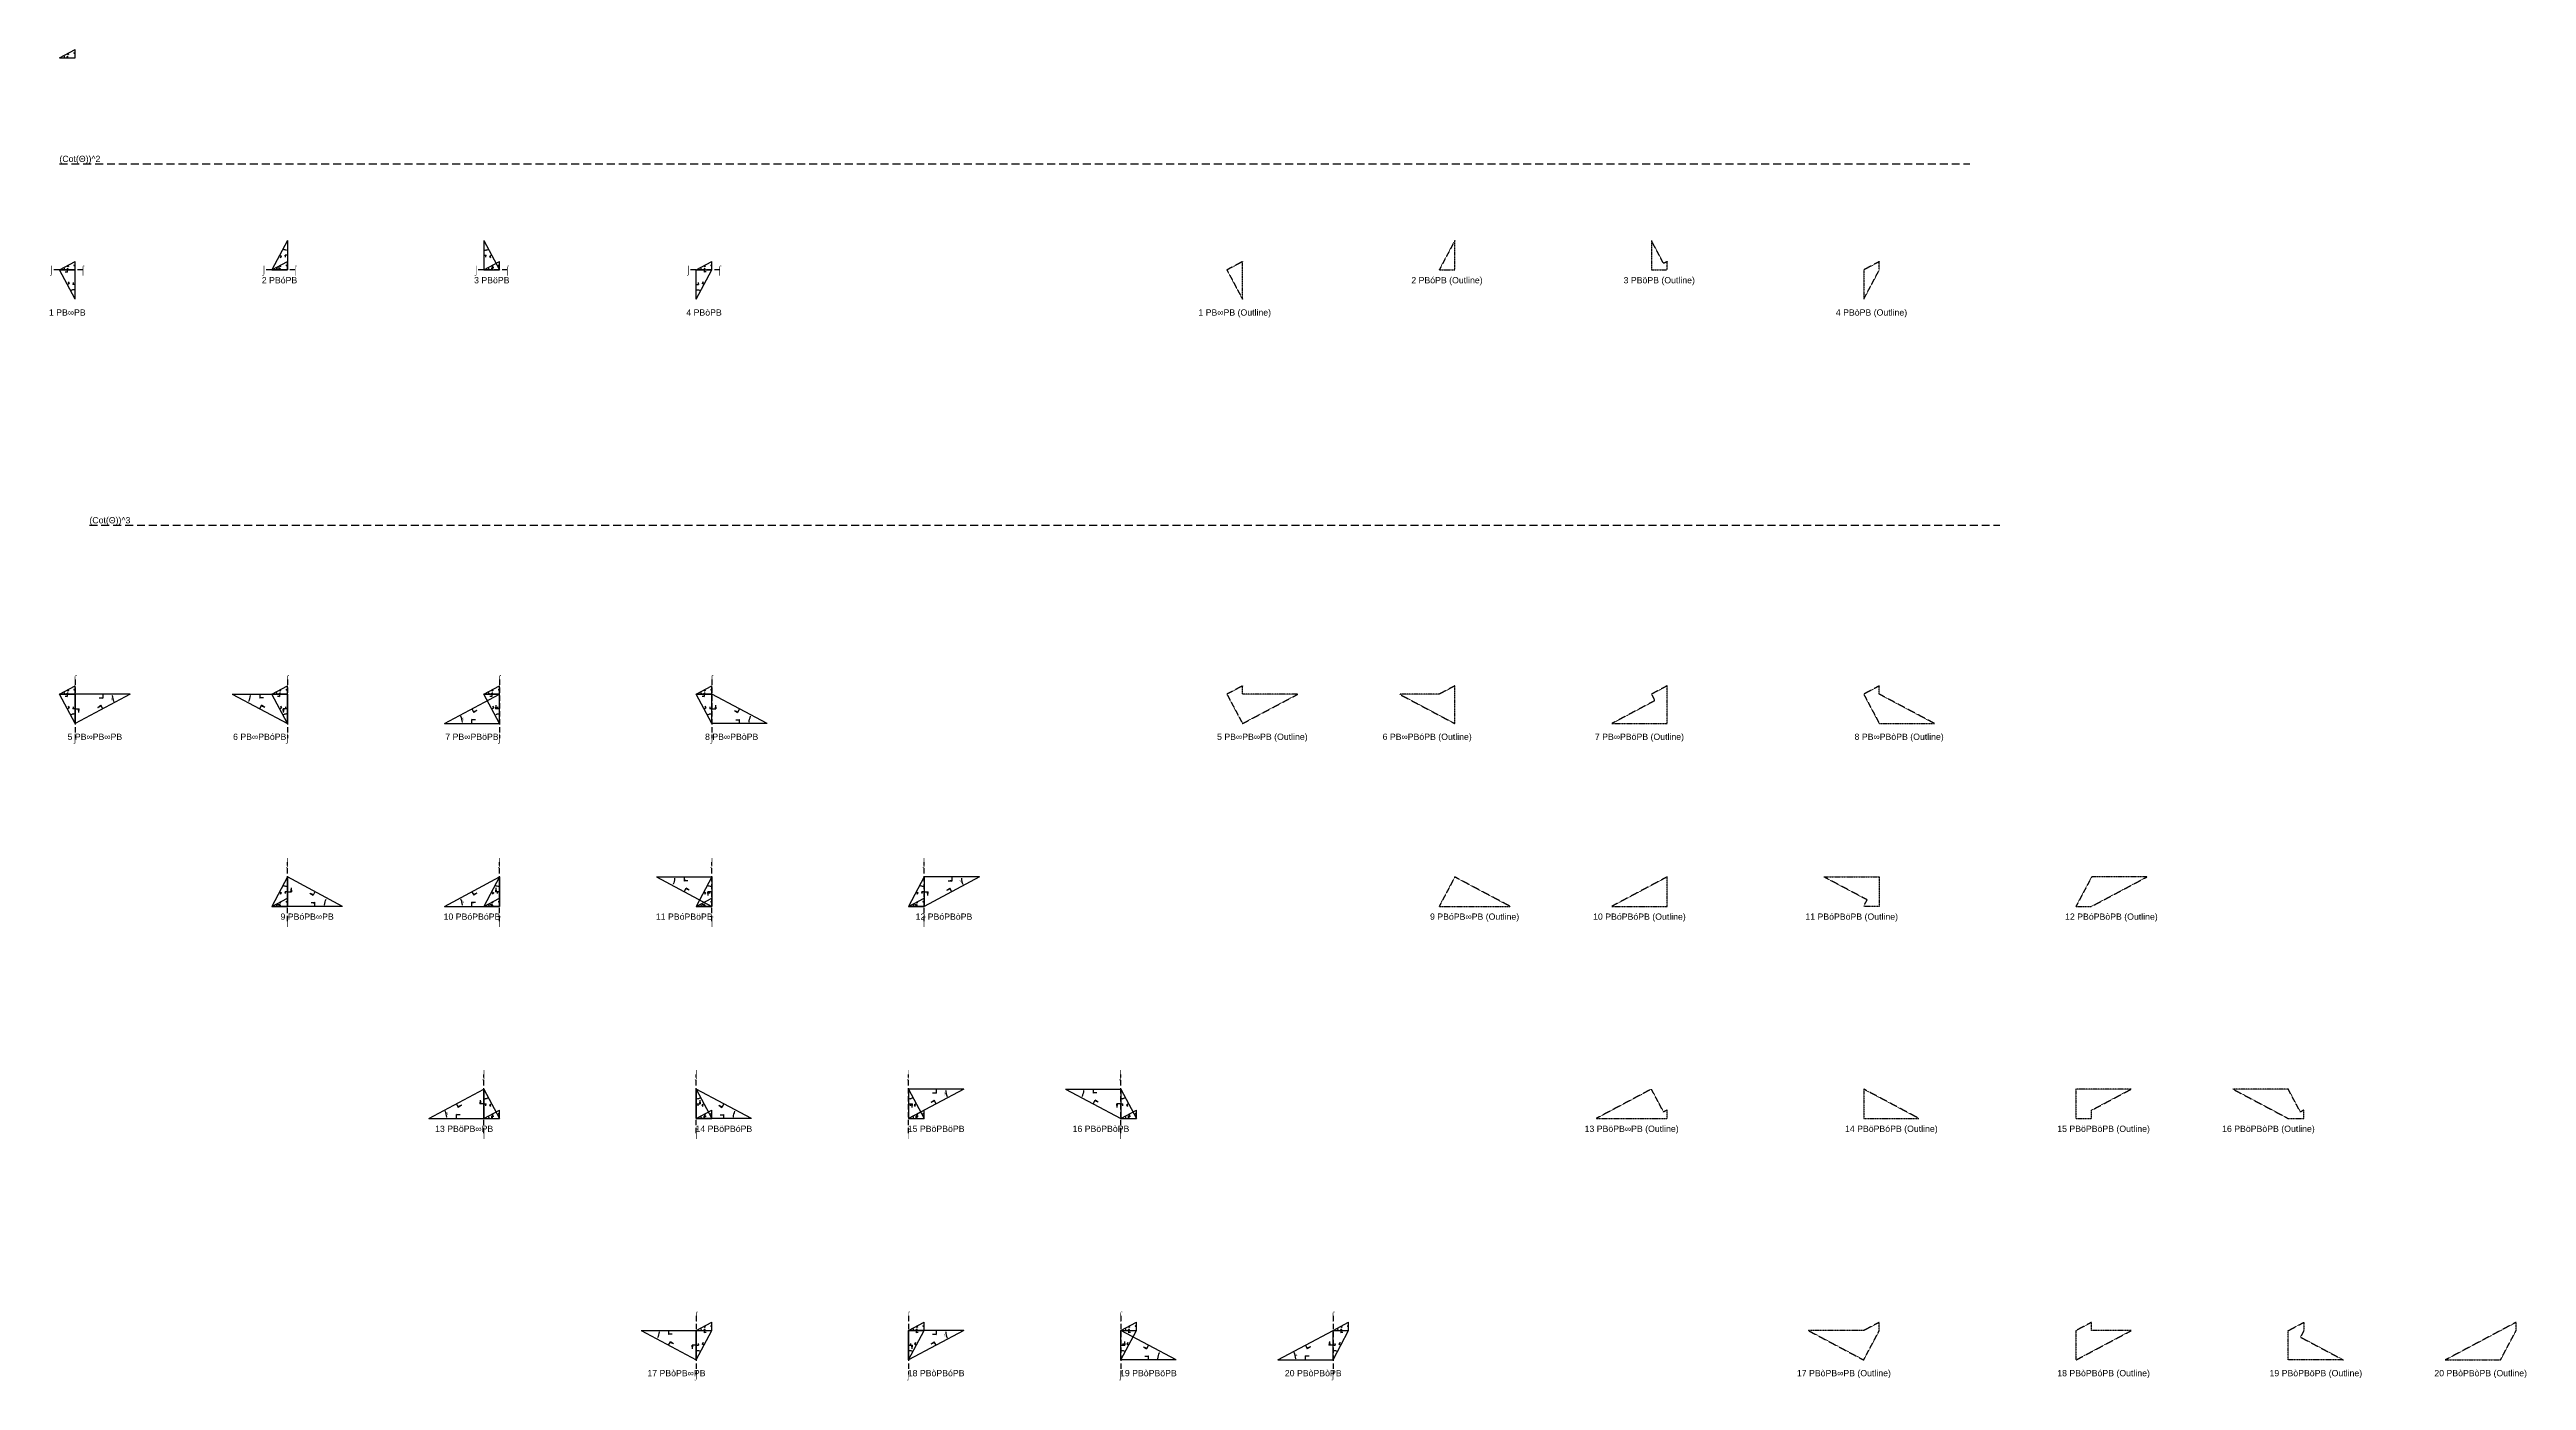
# Model space of a CAD drawing. Header units: millimetres. Extents: x 119083 to 3119777, y -5668141 to 24518.
# Drawn here: x 121384 to 2500269, y -1254564 to 24518 of the extents above; entities that cross this region are included whole.
import ezdxf
from ezdxf.enums import TextEntityAlignment as Align

# ---------------------------------------------------------------- set-up
doc = ezdxf.new("R2010")
doc.units = ezdxf.units.MM
doc.header["$PDMODE"] = 35
doc.linetypes.add('DASHED', pattern=[19.05, 12.7, -6.35])
for name, color, linetype in [('BASE', 170, 'Continuous'), ('HYPOTENUSE', 20, 'Continuous'), ('PERPENDICULAR', 90, 'Continuous')]:
    doc.layers.add(name, color=color, linetype=linetype)
doc.styles.add('Arial', font='arial_0.ttf')
doc.dimstyles.new('ISO-25', dxfattribs={"dimtxt": 250, "dimasz": 100, "dimexe": 1.25, "dimexo": 0.625, "dimgap": 100, "dimtad": 1, "dimdec": 0, "dimtxsty": 'Arial', "dimcen": 2.5, "dimadec": 0, "dimazin": 0, "dimtfac": 1, "dimtdec": 0, "dimtmove": 0, "dimatfit": 3, "dimfxl": 1, "dimarcsym": 0})

# ---------------------------------------------------------------- blocks, each defined once
blk = doc.blocks.new('*D9')
at = {"color": 0, "lineweight": -2, "ltscale": 100, "transparency": 16777216}
blk.add_arc((0, 0), 4906, 4.088446, 23.911554, dxfattribs=at)
at = {"color": 0, "ltscale": 100, "transparency": 16777216}
for points in [[(4432, 1963), (4537, 2014), (4332, 2303)], [(4952, 352), (4835, 348), (4906, 0)]]:
    blk.add_solid(points, dxfattribs=at)
at = {"layer": 'Defpoints', "color": 0, "ltscale": 100, "transparency": 16777216}
for p in [(15000, 7976), (0, 0), (0, 0), (4841, 796), (15000, 0)]:
    blk.add_point(p, dxfattribs=at)
at = {"color": 0, "ltscale": 100, "transparency": 16777216, "insert": (5055, 1260), "char_height": 400, "attachment_point": 5, "rotation": 284, "style": 'Arial'}
blk.add_mtext('28°', dxfattribs=at)
blk = doc.blocks.new('SanjoyNathGeometrifyingTrigonometryFundamentalLockedSet')
at = {"color": 242, "linetype": 'DASHED', "ltscale": 100, "true_color": 0xcd2027}
for p, q in [((7500, 3987.8), (8016.4, 3016.6)), ((8852.4, 3574.3), (7922.5, 3193.2)), ((8852.4, 3574.3), (8016.4, 3016.6))]:
    blk.add_line(p, q, dxfattribs=at)
at = {"color": 159, "linetype": 'DASHED', "ltscale": 100, "true_color": 0x22346e}
for p, q in [((7500, 0), (7500, 1100)), ((8500, 1000), (7500, 1100)), ((8500, 1000), (7500, 900))]:
    blk.add_line(p, q, dxfattribs=at)
at = {"color": 114, "linetype": 'DASHED', "ltscale": 100, "true_color": 0x139b48}
for p, q in [((14000, 4987.8), (13900, 3987.8)), ((15000, 3987.8), (13900, 3987.8)), ((14000, 4987.8), (14100, 3987.8))]:
    blk.add_line(p, q, dxfattribs=at)
at = {"layer": 'BASE'}
blk.add_line((0, 0), (15000, 0), dxfattribs=at)
at = {"layer": 'HYPOTENUSE'}
blk.add_line((0, 0), (15000, 7975.6), dxfattribs=at)
at = {"layer": 'PERPENDICULAR'}
blk.add_line((15000, 0), (15000, 7975.6), dxfattribs=at)
at = {"color": 4, "ltscale": 100}
dim = blk.add_angular_dim_2l(base=(4841, 795.6), line1=((0, 0), (15000, 0)), line2=((0, 0), (15000, 7975.6)), dimstyle='ISO-25', override={"dimtxt": 400, "dimasz": 350, "dimgap": 100}, dxfattribs=at)
dim.commit()
dim.dimension.update_dxf_attribs({"geometry": '*D9', "text_midpoint": (5055.4, 1260.5)})

msp = doc.modelspace()

# ---------------------------------------------------------------- linework, layer by layer
at = {"linetype": 'DASHED', "ltscale": 600}
for p, q in [((130908, -85389), (1965671, -85389)), ((159688, -432659), (1994451, -432659))]:
    msp.add_line(p, q, dxfattribs=at)
at = {"linetype": 'DASHED', "ltscale": 400}
for p, q in [((153408, -187320), (123408, -187320)), ((357270, -187320), (327270, -187320)), ((561133, -187320), (531133, -187320)), ((764996, -187320), (734996, -187320)), ((145908, -580940), (145908, -637362)), ((349770, -580940), (349770, -637362)), ((553633, -580940), (553633, -637362)), ((757496, -580940), (757496, -637362)), ((349770, -813014), (349770, -756592)), ((553633, -813014), (553633, -756592)), ((757496, -813014), (757496, -756592)), ((961358, -813014), (961358, -756592)), ((538633, -1016876), (538633, -960455)), ((742496, -1016876), (742496, -960455)), ((946358, -1016876), (946358, -960455)), ((1150221, -1016876), (1150221, -960455)), ((742496, -1192528), (742496, -1248950)), ((946358, -1192528), (946358, -1248950)), ((1150221, -1192528), (1150221, -1248950)), ((1354083, -1192528), (1354083, -1248950))]:
    msp.add_line(p, q, dxfattribs=at)
at = {"linetype": 'DASHED'}
for points in [[(1471015, -159110), (1456015, -187320), (1471015, -187320)], [(1674877, -187320), (1674877, -179345), (1671571, -181103), (1659877, -159110), (1659877, -187320)], [(1267152, -179345), (1252152, -187320), (1267152, -215531)], [(1878740, -179345), (1863740, -187320), (1863740, -215531), (1878740, -187320)], [(1267152, -587070), (1252152, -595046), (1267152, -623257), (1320209, -595046), (1267152, -595046)], [(1417958, -595046), (1471015, -623257), (1471015, -587070), (1456015, -595046)], [(1674877, -623257), (1674877, -587070), (1659877, -595046), (1663183, -601263), (1621820, -623257)], [(1878740, -587070), (1863740, -595046), (1878740, -623257), (1931797, -623257), (1878740, -595046)], [(1471015, -770697), (1456015, -798908), (1524072, -798908)], [(1621820, -798908), (1674877, -798908), (1674877, -770697)], [(1825683, -770697), (1878740, -770697), (1878740, -798908), (1863740, -798908), (1867046, -792690)], [(2082603, -770697), (2067603, -798908), (2082603, -798908), (2135659, -770697)], [(1674877, -1002771), (1674877, -994795), (1671571, -996553), (1659877, -974560), (1606820, -1002771)], [(1863740, -1002771), (1916797, -1002771), (1863740, -974560)], [(2067603, -1002771), (2082603, -1002771), (2082603, -994795), (2120659, -974560), (2067603, -974560)], [(2286465, -1002771), (2286465, -994795), (2283159, -996553), (2271465, -974560), (2218408, -974560), (2271465, -1002771)], [(1878740, -1198658), (1863740, -1206633), (1810683, -1206633), (1863740, -1234844), (1878740, -1206633)], [(2082603, -1206633), (2082603, -1198658), (2067603, -1206633), (2067603, -1234844), (2120659, -1206633)], [(2324522, -1234844), (2271465, -1234844), (2271465, -1206633), (2286465, -1198658), (2286465, -1206633), (2283159, -1212851)], [(2490328, -1198658), (2422271, -1234844), (2475328, -1234844), (2490328, -1206633)]]:
    msp.add_lwpolyline(points, close=True, dxfattribs=at)

# ---------------------------------------------------------------- block references
for p in [(130908, 16542), (130908, -187320), (334770, -187320), (538633, -187320), (742496, -187320), (130908, -595046), (334770, -595046), (538633, -595046), (742496, -595046), (334770, -798908), (538633, -798908), (742496, -798908), (946358, -798908), (538633, -1002771), (742496, -1002771), (946358, -1002771), (1150221, -1002771), (742496, -1206633), (946358, -1206633), (1150221, -1206633), (1354083, -1206633)]:
    msp.add_blockref('SanjoyNathGeometrifyingTrigonometryFundamentalLockedSet', p, dxfattribs=at)
at = {"linetype": 'DASHED', "ltscale": 100}
for p, xscale, yscale, zscale, rotation in [((349770, -159110), -1.880726465346331, 1.880726465346331, 1.880726465346331, 90), ((538633, -159110), 1.880726465346331, 1.880726465346331, 1.880726465346331, 270), ((145908, -215531), 1.880726465346334, 1.880726465346334, 1.880726465346334, 90), ((742496, -215531), -1.880726465346331, 1.880726465346331, 1.880726465346331, 270), ((145908, -623257), 1.880726465346334, 1.880726465346334, 1.880726465346334, 90), ((198965, -595046), 3.537132037454116, 3.537132037454116, 3.537132037454116, 180), ((296713, -595046), -3.537132037454116, 3.537132037454116, 3.537132037454116, 180), ((349770, -623257), 1.880726465346334, 1.880726465346334, 1.880726465346334, 90), ((553633, -623257), 1.880726465346334, 1.880726465346334, 1.880726465346334, 90), ((757496, -623257), 1.880726465346334, 1.880726465346334, 1.880726465346334, 90), ((349770, -770697), -1.880726465346331, 1.880726465346331, 1.880726465346331, 90), ((553633, -770697), -1.880726465346331, 1.880726465346331, 1.880726465346331, 90), ((704439, -770697), -3.537132037454102, 3.537132037454102, 3.537132037454102, 180), ((757496, -770697), -1.880726465346331, 1.880726465346331, 1.880726465346331, 90), ((961358, -770697), -1.880726465346331, 1.880726465346331, 1.880726465346331, 90), ((1014415, -770697), 3.537132037454102, 3.537132037454102, 3.537132037454102, 180), ((538633, -974560), 1.880726465346331, 1.880726465346331, 1.880726465346331, 270), ((742496, -974560), 1.880726465346331, 1.880726465346331, 1.880726465346331, 270), ((946358, -974560), 1.880726465346331, 1.880726465346331, 1.880726465346331, 270), ((999415, -974560), 3.537132037454102, 3.537132037454102, 3.537132037454102, 180), ((1097164, -974560), -3.537132037454102, 3.537132037454102, 3.537132037454102, 180), ((1150221, -974560), 1.880726465346331, 1.880726465346331, 1.880726465346331, 270), ((689439, -1206633), -3.537132037454116, 3.537132037454116, 3.537132037454116, 180), ((742496, -1234844), -1.880726465346331, 1.880726465346331, 1.880726465346331, 270), ((946358, -1234844), -1.880726465346331, 1.880726465346331, 1.880726465346331, 270), ((999415, -1206633), 3.537132037454116, 3.537132037454116, 3.537132037454116, 180), ((1150221, -1234844), -1.880726465346331, 1.880726465346331, 1.880726465346331, 270), ((1354083, -1234844), -1.880726465346331, 1.880726465346331, 1.880726465346331, 270)]:
    msp.add_blockref('SanjoyNathGeometrifyingTrigonometryFundamentalLockedSet', p, dxfattribs=dict(at, xscale=xscale, yscale=yscale, zscale=zscale, rotation=rotation))
for p, xscale, yscale, zscale in [((500576, -623257), 3.537132037454116, 3.537132037454116, 3.537132037454116), ((810553, -623257), -3.537132037454116, 3.537132037454116, 3.537132037454116), ((402827, -798908), -3.537132037454102, 3.537132037454102, 3.537132037454102), ((500576, -798908), 3.537132037454102, 3.537132037454102, 3.537132037454102), ((485576, -1002771), 3.537132037454102, 3.537132037454102, 3.537132037454102), ((795553, -1002771), -3.537132037454102, 3.537132037454102, 3.537132037454102), ((1203278, -1234844), -3.537132037454116, 3.537132037454116, 3.537132037454116), ((1301026, -1234844), 3.537132037454116, 3.537132037454116, 3.537132037454116)]:
    msp.add_blockref('SanjoyNathGeometrifyingTrigonometryFundamentalLockedSet', p, dxfattribs=dict(at, xscale=xscale, yscale=yscale, zscale=zscale))

# ---------------------------------------------------------------- texts
at = {"linetype": 'DASHED', "ltscale": 100, "style": 'Arial'}
for s, p in [('(Cot(Θ))^ 2', (130908, -85389)), ('(Cot(Θ))^ 3', (159688, -432659))]:
    msp.add_text(s, height=6000, dxfattribs=at).set_placement(p, align=Align.BOTTOM_LEFT)
for s, p in [('⌡', (123408, -187320)), ('⌠', (153408, -187320)), ('⌡', (327270, -187320)), ('⌠', (357270, -187320)), ('⌡', (531133, -187320)), ('⌠', (561133, -187320)), ('⌡', (734996, -187320)), ('⌠', (764996, -187320)), ('2 PBóPB', (342270, -197194)), ('3 PBöPB', (546133, -197194)), ('2 PBóPB (Outline)', (1463515, -197194)), ('3 PBöPB (Outline)', (1667377, -197194)), ('1 PB∞PB', (138408, -228197)), ('4 PBòPB', (749996, -228197)), ('1 PB∞PB (Outline)', (1259652, -228197)), ('4 PBòPB (Outline)', (1871240, -228197)), ('⌠', (145908, -580940)), ('⌠', (349770, -580940)), ('⌠', (553633, -580940)), ('⌠', (757496, -580940)), ('5 PB∞PB∞PB', (164936, -635922)), ('⌡', (145908, -637362)), ('6 PB∞PBóPB', (323242, -635922)), ('⌡', (349770, -637362)), ('7 PB∞PBöPB', (527104, -635922)), ('⌡', (553633, -637362)), ('8 PB∞PBòPB', (776524, -635922)), ('⌡', (757496, -637362)), ('5 PB∞PB∞PB (Outline)', (1286181, -635922)), ('6 PB∞PBóPB (Outline)', (1444486, -635922)), ('7 PB∞PBöPB (Outline)', (1648349, -635922)), ('8 PB∞PBòPB (Outline)', (1897768, -635922)), ('⌡', (349770, -756592)), ('⌡', (553633, -756592)), ('⌡', (757496, -756592)), ('⌡', (961358, -756592)), ('9 PBóPB∞PB', (368799, -808782)), ('⌠', (349770, -813014)), ('10 PBóPBóPB', (527104, -808782)), ('⌠', (553633, -813014)), ('11 PBóPBöPB', (730967, -808782)), ('⌠', (757496, -813014)), ('12 PBóPBòPB', (980387, -808782)), ('⌠', (961358, -813014)), ('9 PBóPB∞PB (Outline)', (1490043, -808782)), ('10 PBóPBóPB (Outline)', (1648349, -808782)), ('11 PBóPBöPB (Outline)', (1852211, -808782)), ('12 PBóPBòPB (Outline)', (2101631, -808782)), ('⌡', (538633, -960455)), ('⌡', (742496, -960455)), ('⌡', (946358, -960455)), ('⌡', (1150221, -960455)), ('13 PBöPB∞PB', (519604, -1012645)), ('⌠', (538633, -1016876)), ('⌠', (742496, -1016876)), ('14 PBöPBóPB', (769024, -1012645)), ('⌠', (946358, -1016876)), ('15 PBöPBöPB', (972887, -1012645)), ('16 PBöPBòPB', (1131192, -1012645)), ('⌠', (1150221, -1016876)), ('13 PBöPB∞PB (Outline)', (1640849, -1012645)), ('14 PBöPBóPB (Outline)', (1890268, -1012645)), ('15 PBöPBöPB (Outline)', (2094131, -1012645)), ('16 PBöPBòPB (Outline)', (2252437, -1012645)), ('⌠', (742496, -1192528)), ('⌠', (946358, -1192528)), ('⌠', (1150221, -1192528)), ('⌠', (1354083, -1192528)), ('17 PBòPB∞PB', (723467, -1247510)), ('⌡', (742496, -1248950)), ('⌡', (946358, -1248950)), ('18 PBòPBóPB', (972887, -1247510)), ('⌡', (1150221, -1248950)), ('19 PBòPBöPB', (1176749, -1247510)), ('20 PBòPBòPB', (1335055, -1247510)), ('⌡', (1354083, -1248950)), ('17 PBòPB∞PB (Outline)', (1844711, -1247510)), ('18 PBòPBóPB (Outline)', (2094131, -1247510)), ('19 PBòPBöPB (Outline)', (2297994, -1247510)), ('20 PBòPBòPB (Outline)', (2456299, -1247510))]:
    msp.add_text(s, height=6000, dxfattribs=at).set_placement(p, align=Align.MIDDLE_CENTER)

doc.saveas('drawing.dxf')
